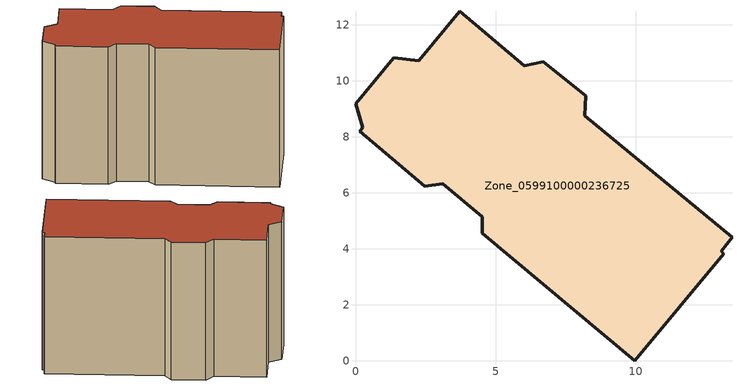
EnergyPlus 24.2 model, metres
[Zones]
Zone_0599100000236725
 floor ground (C_G): 1.37,10.82 2.26,10.72 3.72,12.49 6.03,10.54 6.71,10.68 8.22,9.46 8.18,8.76 13.44,4.41 13.05,3.92 13.14,3.83 9.96,0 4.52,4.56 4.53,5.15 3.11,6.33 2.47,6.23 0.16,8.2 0.26,8.32 0,9.18 z0
 wall outside (C_F): 0.16,8.2 2.47,6.23 3.11,6.33 4.53,5.15 4.52,4.56 9.96,0 13.14,3.83 13.05,3.92 13.44,4.41 8.18,8.76 8.22,9.46 6.71,10.68 6.03,10.54 3.72,12.49 2.26,10.72 1.37,10.82 0,9.18 0.26,8.32 0.16,8.2 z0:8.43
 roof outside (C_R): 13.44,4.41 8.18,8.76 8.22,9.46 6.71,10.68 6.03,10.54 3.72,12.49 2.26,10.72 1.37,10.82 0,9.18 0.26,8.32 0.16,8.2 2.47,6.23 3.11,6.33 4.53,5.15 4.52,4.56 9.96,0 13.14,3.83 13.05,3.92 z8.43
[BUILDING]
Pand.0599100000236725: North Axis=0; Terrain=City; Loads Convergence Tolerance Value=0.04; Temperature Convergence Tolerance Value=0.4; Solar Distribution=FullExterior; Maximum Number of Warmup Days=25; Minimum Number of Warmup Days=1
[Site:Location]
Rotterdam.The.Hague.AP_ZH_NLD Design_Conditions: Latitude=51.96; Longitude=4.45; Time Zone=1; Elevation=-4.5
[SITE:GROUNDTEMPERATURE:BUILDINGSURFACE]
18, 18, 18, 18, 18, 18, 18, 18, 18, 18, 18, 18
[MATERIAL] Thermal Absorptance=0.9; Solar Absorptance=0.7; Visible Absorptance=0.7
Name | Roughness | Thickness | Conductivity | Density | Specific Heat
G.TI.1946 | MediumSmooth | 0.15 | 1 | 540 | 1210
F.TI.1946 | Rough | 0.3 | 0.857143 | 1920 | 840
R.TI.1946 | MediumRough | 0.2 | 0.1 | 1500 | 1000
[CONSTRUCTION]
C_G: G.TI.1946
C_F: F.TI.1946
C_R: R.TI.1946
[ZONE]
Zone_0599100000236725: Type=1; Multiplier=1; Ceiling Height=Autocalculate; Volume=Autocalculate; Floor Area=autocalculate; Part of Total Floor Area=Yes
[ZONEINFILTRATION:DESIGNFLOWRATE]
Infil_Zone_0599100000236725: Zone or ZoneList or Space or SpaceList=Zone_0599100000236725; Schedule=AlwaysOn; Design Flow Rate Calculation Method=Flow/Area; Flow Rate per Floor Area=0.003; Constant Term Coefficient=1; Temperature Term Coefficient=0; Velocity Term Coefficient=0; Velocity Squared Term Coefficient=0
[HVACTEMPLATE:ZONE:IDEALLOADSAIRSYSTEM]
Zone_0599100000236725: Maximum Heating Supply Air Temperature=50; Minimum Cooling Supply Air Temperature=13; Maximum Heating Supply Air Humidity Ratio=0.0156; Minimum Cooling Supply Air Humidity Ratio=0.0077; Heating Limit=NoLimit; Cooling Limit=NoLimit; Dehumidification Control Type=ConstantSensibleHeatRatio; Cooling Sensible Heat Ratio=0.7; Dehumidification Setpoint=60; Humidification Control Type=None; Humidification Setpoint=30; Outdoor Air Method=None; Outdoor Air Flow Rate per Person=0.00944; Outdoor Air Flow Rate per Zone Floor Area=0; Outdoor Air Flow Rate per Zone=0; Demand Controlled Ventilation Type=None; Outdoor Air Economizer Type=NoEconomizer; Heat Recovery Type=None; Sensible Heat Recovery Effectiveness=0.7; Latent Heat Recovery Effectiveness=0.65
[ZONECONTROL:THERMOSTAT]
ThermostatControl_Zone_0599100000236725: Zone or ZoneList=Zone_0599100000236725; Control Type Schedule=DualSetpointControlType; Control 1=Thermostat_Zone_0599100000236725; Temperature Difference Between Cutout And Setpoint=0
[THERMOSTATSETPOINT:DUALSETPOINT]
Thermostat_Zone_0599100000236725: Heating Setpoint Temperature Schedule=HeatingSetpoint_Zone_0599100000236725; Cooling Setpoint Temperature Schedule=CoolingSetpoint_Zone_0599100000236725
[SCHEDULE:COMPACT]
HeatingSetpoint_Zone_0599100000236725: Through: 12/31, For: AllDays, Until: 24:00, 21
CoolingSetpoint_Zone_0599100000236725: Through: 12/31, For: AllDays, Until: 24:00, 24
DualSetpointControlType: Through: 12/31, For: AllDays, Until: 24:00, 4
AlwaysOn: Through: 12/31, For: AllDays, Until: 24:00, 1
